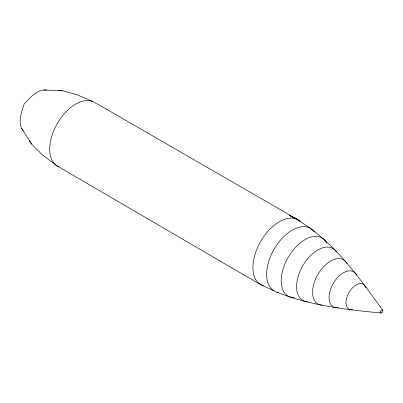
<?xml version="1.0" encoding="UTF-8"?>
<svg xmlns="http://www.w3.org/2000/svg" width="403" height="403" viewBox="0 0 403 403"><rect width="100%" height="100%" fill="white"/><g stroke="black" fill="none" stroke-linecap="round" stroke-linejoin="round"><path stroke-width="0.6" d="M46.688 90.091C36.905 88.897 30.003 97.899 24.044 104.12C21.848 111.812 18.14 120.356 21.566 128.285L31.646 144.198L42.073 154.646L56.848 165.754L255.517 281.727L261.129 284.845L273.31 290.437M58.47 90.604L62.566 90.801L76.807 94.665L92.735 101.47M43.756 89.97L62.314 90.761M381.188 313.025C345.865 309.615 309.932 305.615 276.806 292.099M295.988 218.829L289.097 215.278C329.74 235.826 356.771 274.282 382.759 310.31M96.916 103.692L299.429 220.637M21.566 128.285L23.137 130.768M29.434 140.753L31.484 144.002M352.595 309.776A14.407 8.337 -59.9 0 1 349.205 292.094A14.407 8.337 -59.9 0 1 365.959 287.757M338.389 307.68A20.251 11.717 -59.9 0 1 332.898 284.075A20.251 11.717 -59.9 0 1 356.459 274.932M321.967 305.177A25.525 14.77 -59.9 0 1 318.31 273.733A25.525 14.77 -59.9 0 1 347.089 263.784M307.645 301.892A30.054 17.389 -59.9 0 1 302.794 265.794A30.054 17.389 -59.9 0 1 336.545 251.986M294.638 297.787A33.666 19.48 -59.9 0 1 288.392 256.988A33.666 19.48 -59.9 0 1 326.757 243.18M278.392 292.467A36.179 20.936 -59.9 0 1 274.564 248.439A36.179 20.936 -59.9 0 1 314.456 232.113M263.562 285.823A37.424 21.656 -59.9 0 1 260.701 241.397A37.424 21.656 -59.9 0 1 300.683 221.705M58.707 166.731A36.875 21.334 -59.9 0 1 57.785 122.719A36.875 21.334 -59.9 0 1 96.357 103.727M381.873 312.713A1.698 0.982 -59.9 0 0 382.558 310.053A1.698 0.982 -59.9 0 0 380.513 311.68A1.698 0.982 -59.9 0 0 381.873 312.713"/></g></svg>
